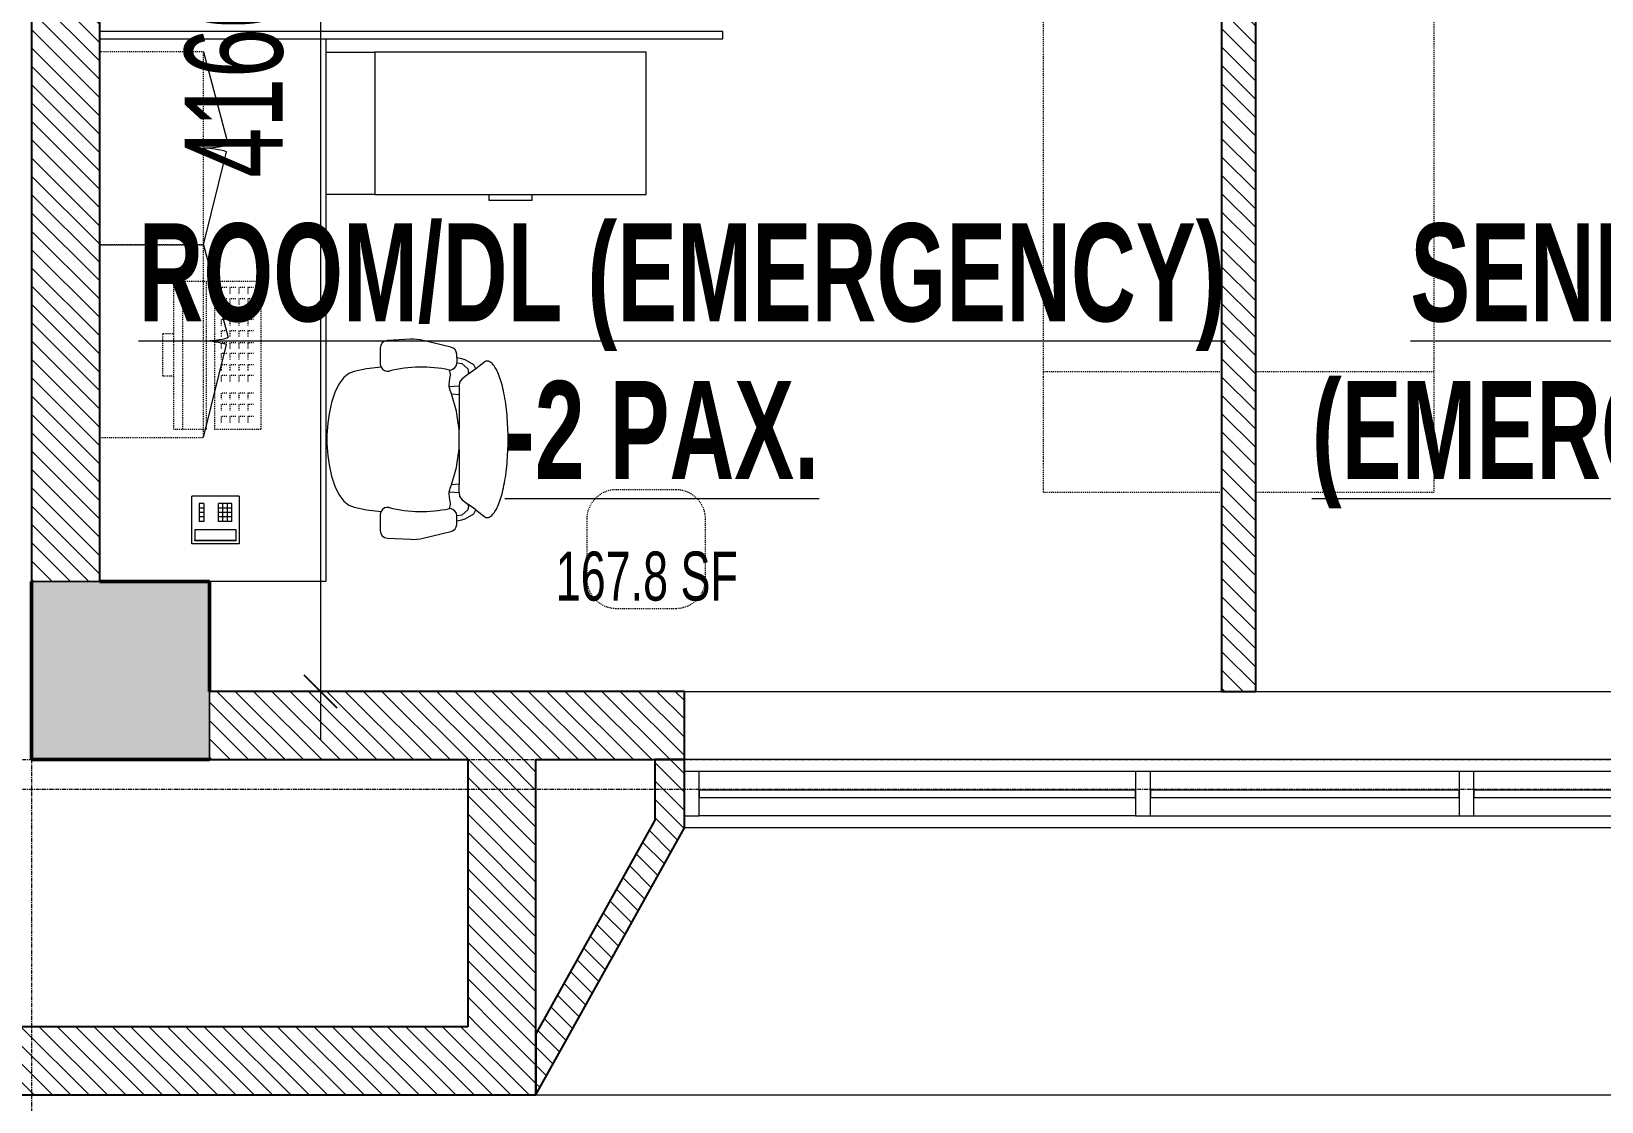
# Model space of a CAD drawing. Header units: millimetres. Extents: x -25222 to 91371, y -63339 to 20835.
# Drawn here: x -18265 to -12975, y -58541 to -54935 of the extents above; entities that cross this region are included whole.
import ezdxf

# ---------------------------------------------------------------- set-up
doc = ezdxf.new("R2010")
doc.units = ezdxf.units.MM
for name, pattern in [('Dash', [6.35, 3.175, -3.175]), ('Dash_2_', [6.35, 3.175, -3.175]), ('Grid Line', [22.225, 12.7, -3.175, 3.175, -3.175])]:
    doc.linetypes.add(name, pattern=pattern)
for name, color, linetype, lineweight in [('A-ANNO-DIMS', 211, 'Continuous', 9), ('A-ANNO-DIMS-110', 211, 'Continuous', 9), ('A-AREA-IDEN', 2, 'Continuous', 9), ('A-GLAZ-CURT', 52, 'Continuous', 5), ('A-GLAZ-CWMG', 51, 'Continuous', 5), ('A-WALL', 113, 'Continuous', 5), ('A-WALL-PATT', 111, 'Continuous', 25), ('E-COMM', 2, 'Continuous', 5), ('I-FURN', 30, 'Continuous', 5), ('Q-CASE', 31, 'Continuous', 5), ('Q-CASE-HDLN', 31, 'Dash_2_', 5), ('Q-SPCQ', 91, 'Continuous', 5), ('S-COLS', 52, 'Continuous', 5), ('S-GRID', 1, 'Continuous', 9)]:
    doc.layers.add(name, color=color, linetype=linetype, lineweight=lineweight)
doc.styles.add('Swis721 Cn BT_3', font='swissc.ttf', dxfattribs={"width": 0.8, "height": 165})
doc.styles.add('Swis721 Cn BT_9', font='swissc.ttf', dxfattribs={"width": 0.8, "height": 330})
doc.styles.add('Swis721 Cn BT_B', font='swisscb.ttf', dxfattribs={"width": 0.8, "height": 330})
doc.dimstyles.new('Diagonal_-3_mm_Swiss', dxfattribs={"dimscale": 304.8, "dimtxt": 333.106598, "dimasz": 0.360892, "dimexe": 0.360892, "dimexo": 0.541339, "dimgap": 0.072178, "dimtad": 1, "dimdec": 0, "dimzin": 0, "dimdsep": 46, "dimtxsty": 'Swis721 Cn BT_9', "dimblk1": 'OBLIQUE', "dimblk2": 'OBLIQUE', "dimsah": 1, "dimcen": 0.09, "dimdle": 0.541339, "dimazin": 0, "dimtfac": 1, "dimtdec": 4, "dimtix": 1, "dimtmove": 0, "dimatfit": 3, "dimfxl": 1, "dimtvp": 1, "dimtolj": 1, "dimtzin": 0, "dimarcsym": 2})
pattern_1 = [(315, (14219.89, -54691.457), (30.869454, 30.869454), [])]

# ---------------------------------------------------------------- blocks, each defined once
blk = doc.blocks.new('COUCH_examination_mobile2 - MMBE-023-V32-4_ FOURTH FLOOR - GA PLAN')
at = {"layer": 'I-FURN', "color": 53, "linetype": 'Dash', "lineweight": 9}
for p, q in [((100, 540.3), (-500, 540.3)), ((100, 540.3), (100, 501.5)), ((100, 501.5), (100, 434.6)), ((100, 434.6), (100, 152.9)), ((-500, 134.4), (100, 134.4)), ((100, 152.9), (100, 134.4)), ((100, 135), (100, 90)), ((100, 90), (100, -1260)), ((100, -1260), (100, -1310)), ((-500, -1310), (100, -1310))]:
    blk.add_line(p, q, dxfattribs=at)
blk = doc.blocks.new('COUCH_examination_mobile2 - MMBE-023-373574-4_ FOURTH FLOOR - GA PLAN')
at = {"layer": 'I-FURN', "color": 53, "linetype": 'Dash', "lineweight": 9}
for p, q in [((100, 1310), (-500, 1310)), ((100, 1310), (100, 1260)), ((100, 1260), (100, -90)), ((100, -90), (100, -135)), ((100, -134.4), (-500, -134.4)), ((100, -134.4), (100, -152.9)), ((100, -152.9), (100, -434.6)), ((100, -434.6), (100, -501.5)), ((100, -501.5), (100, -540.3)), ((-500, -540.3), (100, -540.3))]:
    blk.add_line(p, q, dxfattribs=at)
blk = doc.blocks.new('CUPBOARD_wall_mount_double_door_adj_shelves - FIJO-146 _waterproof_-3240679-4_ FOURTH FLOOR - GA PLAN')
at = {"layer": 'Q-CASE', "color": 53, "lineweight": 9}
for p, q in [((-280.3, 350), (33.1, 432.8)), ((369.7, 350), (56.6, 427.4))]:
    blk.add_line(p, q, dxfattribs=at)
for centre, radius, start, end in [((-281.6, 350), 325.4, 360, 14.7356), ((370.7, 335.9), 327.2, 163.7618, 177.5361)]:
    blk.add_arc(centre, radius, start, end, dxfattribs=at)
at = {"layer": 'Q-CASE-HDLN', "color": 53, "linetype": 'Dash', "lineweight": 9}
for p, q in [((369.7, 350), (-280.3, 350)), ((-280.3, 350), (-280.3, 0)), ((369.7, 0), (369.7, 350)), ((-280.3, 0), (369.7, 0))]:
    blk.add_line(p, q, dxfattribs=at)
blk = doc.blocks.new('HermanMiller_Seating_AE11_Aeron_WorkChair - Std Tlt Adj Arms FabPds Size A-408849-4_ FOURTH FLOOR - GA PLAN')
at = {"layer": 'I-FURN', "color": 53, "lineweight": 9}
for p, q in [((-3.8, 333), (-96.8, 310.9)), ((117.2, 333), (39.3, 337)), ((-144.5, 268.2), (-174.6, 250.8)), ((-133.3, 271.4), (-144.5, 268.2)), ((-116.6, 274.8), (-133.3, 271.4)), ((-116.6, 274.8), (-117, 258.1)), ((-116.3, 286.7), (-116.6, 274.8)), ((141.3, 254.8), (141.3, 307.6)), ((-180.3, 238.1), (-210.6, 261.4)), ((-174.6, 250.8), (-180.3, 238.1)), ((-180.3, 238.1), (-154.1, 218)), ((-155.6, 225.4), (-154, 238.1)), ((-154.1, 218), (-155.6, 225.4)), ((-135.1, 203.5), (-154.1, 218)), ((-154, 238.1), (-133.3, 255.5)), ((-133.3, 255.5), (-117, 258.1)), ((-91.7, 233.4), (-95, 219.8)), ((-95, 219.8), (-95, 216.8)), ((-95, 216.8), (-92.1, 196)), ((187.1, 237.6), (138.4, 243)), ((229.2, 228.4), (187.1, 237.6)), ((247.2, 222.1), (229.2, 228.4)), ((264.4, 207.9), (247.2, 222.1)), ((-126.2, 193.1), (-135.1, 203.5)), ((-124.7, 179.7), (-126.2, 193.1)), ((-124.7, 179.7), (-124.6, 151.4)), ((-90.6, 176.6), (-124.7, 179.7)), ((-92.1, 196), (-90.6, 182.7)), ((-90.6, 182.7), (-90.6, 176.6)), ((280.2, 186.3), (264.4, 207.9)), ((294, 158.1), (280.2, 186.3)), ((-124.6, 151.4), (-98.7, 152.9)), ((-124.1, 32.9), (-124.6, 151.4)), ((-98.7, 152.9), (-115.8, 95)), ((305.3, 124.2), (294, 158.1)), ((313.7, 86), (305.3, 124.2)), ((-117.3, 86.1), (-124.1, 32.9)), ((-115.8, 95), (-117.3, 86.1)), ((317.7, 54.1), (313.7, 86)), ((-124.6, -151.4), (-124.1, -32.9)), ((-124.1, -32.9), (-117.3, -86.1)), ((-117.3, -86.1), (-115.8, -95)), ((-115.8, -95), (-98.7, -152.9)), ((305.3, -124.2), (313.7, -86)), ((313.7, -86), (317.7, -54.1)), ((-124.7, -179.7), (-124.6, -151.4)), ((-98.7, -152.9), (-124.6, -151.4)), ((280.2, -186.3), (294, -158.1)), ((294, -158.1), (305.3, -124.2)), ((-154.1, -218), (-135.1, -203.5)), ((-135.1, -203.5), (-126.2, -193.1)), ((-126.2, -193.1), (-124.7, -179.7)), ((-124.7, -179.7), (-90.6, -176.6)), ((-92.1, -196), (-95, -216.8)), ((-90.6, -182.7), (-92.1, -196)), ((-90.6, -176.6), (-90.6, -182.7)), ((247.2, -222.1), (264.4, -207.9)), ((264.4, -207.9), (280.2, -186.3)), ((-210.6, -261.4), (-180.3, -238.1)), ((-180.3, -238.1), (-154.1, -218)), ((-180.3, -238.1), (-174.6, -250.8)), ((-174.6, -250.8), (-144.5, -268.2)), ((-155.6, -225.4), (-154.1, -218)), ((-154, -238.1), (-155.6, -225.4)), ((-133.3, -255.5), (-154, -238.1)), ((-117, -258.1), (-133.3, -255.5)), ((-116.6, -274.8), (-117, -258.1)), ((-95, -216.8), (-95, -219.8)), ((-95, -219.8), (-91.7, -233.4)), ((138.4, -243), (187.1, -237.6)), ((141.3, -307.6), (141.3, -254.8)), ((187.1, -237.6), (229.2, -228.4)), ((229.2, -228.4), (247.2, -222.1)), ((-144.5, -268.2), (-133.3, -271.4)), ((-133.3, -271.4), (-116.6, -274.8)), ((-116.6, -274.8), (-116.3, -286.7)), ((-96.8, -310.9), (-3.8, -333)), ((39.3, -337), (117.2, -333))]:
    blk.add_line(p, q, dxfattribs=at)
for centre, radius, start, end in [((31.5, 184.8), 152.4, 87.0643, 103.3925), ((115.9, 307.6), 25.4, 0, 87.0643), ((-90.9, 286.2), 25.4, 103.3925, 178.698), ((-217.6, 252.3), 11.4, 52.4809, 89.3775), ((-91.6, 258.8), 25.4, 181.636, 262.725), ((-91.6, 258.8), 25.4, 262.725, 269.798), ((2.2, -197.8), 441.3, 75.7341, 102.2737), ((116.8, 252.9), 23.8, 255.7341, 335.4422), ((115.9, 254.8), 25.4, 332.4862, 360), ((456.9, -25.1), 583.5, 159.7776, 162.2357), ((-110.7, 0), 431.8, 352.8004, 7.1996), ((698.9, 0), 823.7, 177.709, 182.291), ((456.9, 25.1), 583.5, 197.7643, 200.2224), ((-217.6, -252.3), 11.4, 270.6225, 307.5191), ((-91.6, -258.8), 25.4, 97.275, 178.364), ((-91.6, -258.8), 25.4, 90.202, 97.275), ((2.2, 197.8), 441.3, 257.7263, 284.2659), ((116.8, -252.9), 23.8, 24.5578, 104.2659), ((115.9, -254.8), 25.4, 360, 27.5138), ((-90.9, -286.2), 25.4, 181.302, 256.6075), ((115.9, -307.6), 25.4, 272.9357, 360), ((31.5, -184.8), 152.4, 256.6075, 272.9357)]:
    blk.add_arc(centre, radius, start, end, dxfattribs=at)
blk.add_open_spline([(-217.5, 263.8), (-221.3, 263.8), (-228.7, 261.6), (-239.8, 251.9), (-250.3, 236), (-259.9, 214.3), (-268.5, 187.3), (-275.9, 155.7), (-281.8, 120.2), (-287.6, 69), (-290, 13.8), (-288.8, -41.4), (-285.3, -95.3), (-276.6, -157.6), (-260.4, -216.9), (-243.5, -248.7), (-228.7, -261.6), (-221.3, -263.8), (-217.5, -263.8)], degree=3, knots=[0, 0, 0, 0, 0.05, 0.1, 0.15, 0.2, 0.25, 0.3, 0.35, 0.4, 0.5, 0.55, 0.6, 0.7, 0.8, 0.9, 0.95, 1, 1, 1, 1], dxfattribs=at)
blk = doc.blocks.new('COMPUTER_desktop - ITNE-007-373771-4_ FOURTH FLOOR - GA PLAN')
at = {"layer": 'Q-SPCQ', "color": 53, "linetype": 'Dash', "lineweight": 9}
for p, q in [((-500, 155), (0, 155)), ((-500, 0), (-500, 155)), ((-478, 131), (-478, 111)), ((-478, 111), (-458, 111)), ((-440.8, 131), (-440.8, 111)), ((-440.8, 111), (-420.8, 111)), ((-406.5, 131), (-406.5, 111)), ((-406.5, 111), (-386.5, 111)), ((-370.5, 131), (-370.5, 111)), ((-370.5, 111), (-350.5, 111)), ((-332.1, 131), (-332.1, 111)), ((-332.1, 111), (-312.1, 111)), ((-292.3, 131), (-292.3, 111)), ((-292.3, 111), (-272.3, 111)), ((-255.8, 131), (-255.8, 111)), ((-255.8, 111), (-235.8, 111)), ((-217.3, 131), (-217.3, 111)), ((-217.3, 111), (-197.3, 111)), ((-181.4, 131), (-181.4, 111)), ((-181.4, 111), (-161.4, 111)), ((-122.2, 131), (-122.2, 111)), ((-122.2, 111), (-102.2, 111)), ((-84.2, 131), (-84.2, 111)), ((-84.2, 111), (-64.2, 111)), ((-43.2, 131), (-43.2, 111)), ((-43.2, 111), (-23.2, 111)), ((0, 155), (0, 0)), ((-478, 101), (-478, 81)), ((-478, 81), (-458, 81)), ((-478, 71), (-478, 51)), ((-440.8, 101), (-440.8, 81)), ((-440.8, 81), (-420.8, 81)), ((-440.8, 71), (-440.8, 51)), ((-406.5, 101), (-406.5, 81)), ((-406.5, 81), (-386.5, 81)), ((-406.5, 71), (-406.5, 51)), ((-370.5, 101), (-370.5, 81)), ((-370.5, 81), (-350.5, 81)), ((-370.5, 71), (-370.5, 51)), ((-332.1, 101), (-332.1, 81)), ((-332.1, 81), (-312.1, 81)), ((-332.1, 71), (-332.1, 51)), ((-292.3, 101), (-292.3, 81)), ((-292.3, 81), (-272.3, 81)), ((-292.3, 71), (-292.3, 51)), ((-255.8, 101), (-255.8, 81)), ((-255.8, 81), (-235.8, 81)), ((-255.8, 71), (-255.8, 51)), ((-217.3, 101), (-217.3, 81)), ((-217.3, 81), (-197.3, 81)), ((-217.3, 71), (-217.3, 51)), ((-181.4, 101), (-181.4, 81)), ((-181.4, 81), (-161.4, 81)), ((-181.4, 71), (-181.4, 51)), ((-122.2, 101), (-122.2, 81)), ((-122.2, 81), (-102.2, 81)), ((-122.2, 71), (-122.2, 51)), ((-84.2, 101), (-84.2, 81)), ((-84.2, 81), (-64.2, 81)), ((-84.2, 71), (-84.2, 51)), ((-43.2, 101), (-43.2, 81)), ((-43.2, 81), (-23.2, 81)), ((-43.2, 71), (-43.2, 51)), ((0, 0), (-500, 0)), ((-478, 51), (-458, 51)), ((-478, 41), (-478, 21)), ((-478, 21), (-458, 21)), ((-440.8, 51), (-420.8, 51)), ((-440.8, 41), (-440.8, 21)), ((-440.8, 21), (-420.8, 21)), ((-406.5, 51), (-386.5, 51)), ((-406.5, 41), (-406.5, 21)), ((-406.5, 21), (-386.5, 21)), ((-370.5, 51), (-350.5, 51)), ((-370.5, 41), (-370.5, 21)), ((-370.5, 21), (-350.5, 21)), ((-332.1, 51), (-312.1, 51)), ((-332.1, 41), (-332.1, 21)), ((-332.1, 21), (-312.1, 21)), ((-292.3, 51), (-272.3, 51)), ((-292.3, 41), (-292.3, 21)), ((-292.3, 21), (-272.3, 21)), ((-255.8, 51), (-235.8, 51)), ((-255.8, 41), (-255.8, 21)), ((-255.8, 21), (-235.8, 21)), ((-217.3, 51), (-197.3, 51)), ((-217.3, 41), (-217.3, 21)), ((-217.3, 21), (-197.3, 21)), ((-181.4, 51), (-161.4, 51)), ((-181.4, 41), (-181.4, 21)), ((-181.4, 21), (-161.4, 21)), ((-122.2, 51), (-102.2, 51)), ((-122.2, 41), (-122.2, 21)), ((-122.2, 21), (-102.2, 21)), ((-84.2, 51), (-64.2, 51)), ((-84.2, 41), (-84.2, 21)), ((-84.2, 21), (-64.2, 21)), ((-43.2, 51), (-23.2, 51)), ((-43.2, 41), (-43.2, 21)), ((-43.2, 21), (-23.2, 21)), ((0, 0), (-500, 0)), ((-500, -138), (-500, -29)), ((-500, -29), (0, -29)), ((0, -29), (0, -138)), ((-500, -109), (0, -109)), ((0, -138), (-500, -138)), ((-323.1, -175), (-323.1, -138)), ((-179.5, -138), (-179.5, -175)), ((-179.5, -175), (-323.1, -175))]:
    blk.add_line(p, q, dxfattribs=at)
blk = doc.blocks.new('TELEPHONE_handset2 - ITNE-049-356145-4_ FOURTH FLOOR - GA PLAN')
at = {"layer": 'E-COMM', "color": 53, "lineweight": 9}
for p, q in [((-80, -80), (-80, 80)), ((-80, 80), (80, 80)), ((-70, 70), (70, 70)), ((-70, 70), (-70, 68.1)), ((70, 68.1), (-70, 68.1)), ((-70, 68.1), (-70, 33.2)), ((70, 70), (70, 68.1)), ((70, 33.2), (70, 68.1)), ((80, 80), (80, -80)), ((-70, 33.2), (70, 33.2)), ((-55, 4.7), (-10, 4.7)), ((-55, 4.7), (-55, -55.1)), ((-40, 4.7), (-40, -55.1)), ((-25, 4.7), (-25, -55.1)), ((-10, 4.7), (-10, -55.1)), ((40, 4.7), (55, 4.7)), ((40, -55.1), (40, 4.7)), ((55, -55.1), (55, 4.7)), ((-55, -10.2), (-10, -10.2)), ((-55, -25.2), (-10, -25.2)), ((-55, -40.1), (-10, -40.1)), ((40, -10.2), (55, -10.2)), ((40, -25.2), (55, -25.2)), ((40, -40.1), (55, -40.1)), ((-80, -80), (80, -80)), ((-55, -55.1), (-10, -55.1)), ((40, -55.1), (55, -55.1))]:
    blk.add_line(p, q, dxfattribs=at)
blk = doc.blocks.new('STOOL_adj_mobile - FQBS-052-373576-4_ FOURTH FLOOR - GA PLAN')
at = {"layer": 'I-FURN', "color": 53, "linetype": 'Dash', "lineweight": 9}
for p, q in [((-150, -90), (-350, -90)), ((-450, -190), (-450, -390)), ((-50, -390), (-50, -190)), ((-350, -490), (-150, -490))]:
    blk.add_line(p, q, dxfattribs=at)
for centre, start, end in [((-350, -190), 90, 180), ((-150, -190), 360, 90), ((-350, -390), 180, 270), ((-150, -390), 270, 0)]:
    blk.add_arc(centre, 100, start, end, dxfattribs=at)
blk = doc.blocks.new('Steelcase_Studio_HeightAdjustableDesk_SlimLeg - 72W-V91-4_ FOURTH FLOOR - GA PLAN')
at = {"layer": 'I-FURN', "color": 53, "lineweight": 9}
for p, q in [((0, 0), (0, 392)), ((1828.8, 0), (0, 0))]:
    blk.add_line(p, q, dxfattribs=at)
blk = doc.blocks.new('Steelcase - Currency Enhanced - Lateral File - 1H - 18_875D x 36W-V34-4_ FOURTH FLOOR - GA PLAN')
at = {"layer": 'I-FURN', "color": 53, "lineweight": 9}
for p, q in [((0, 479.4), (164.6, 479.4)), ((0, 0), (0, 479.4)), ((164.6, 0), (0, 0))]:
    blk.add_line(p, q, dxfattribs=at)
blk = doc.blocks.new('Steelcase - Currency Enhanced - Lateral File - 1H - 18_875D x 36W-V35-4_ FOURTH FLOOR - GA PLAN')
at = {"layer": 'I-FURN', "color": 53, "lineweight": 9}
for p, q in [((914.4, 0), (0, 0)), ((0, 0), (0, -479.4)), ((914.4, -479.4), (914.4, 0)), ((0, -479.4), (914.4, -479.4)), ((384.2, -479.4), (384.2, -498.6)), ((384.2, -498.6), (530.2, -498.6)), ((530.2, -498.6), (530.2, -479.4))]:
    blk.add_line(p, q, dxfattribs=at)
blk = doc.blocks.new('System Panel - Glazed-2780856-4_ FOURTH FLOOR - GA PLAN')
at = {"layer": 'A-GLAZ-CURT', "color": 10, "lineweight": 9}
for p, q in [((1050, 44.45), (-1050, 44.45)), ((-1050, 44.45), (-1050, 19.05)), ((-1050, 19.05), (1050, 19.05)), ((1050, 19.05), (1050, 44.45))]:
    blk.add_line(p, q, dxfattribs=at)
blk = doc.blocks.new('MM-HOSPITAL A_B BLOCK 2022_05_19_Interiors_rvt-1-4_ FOURTH FLOOR - GA PLAN')
at = {"color": 53, "lineweight": 9}
for name, p, rotation in [('COUCH_examination_mobile2 - MMBE-023-V32-4_ FOURTH FLOOR - GA PLAN', (-14754.9, -55947), 180), ('Steelcase_Studio_HeightAdjustableDesk_SlimLeg - 72W-V91-4_ FOURTH FLOOR - GA PLAN', (-17272.9, -56788.7), 89.9999999999995), ('CUPBOARD_wall_mount_double_door_adj_shelves - FIJO-146 _waterproof_-3240679-4_ FOURTH FLOOR - GA PLAN', (-18034.9, -55283.6), 270), ('Steelcase - Currency Enhanced - Lateral File - 1H - 18_875D x 36W-V34-4_ FOURTH FLOOR - GA PLAN', (-17108.3, -55004.9), 180), ('CUPBOARD_wall_mount_double_door_adj_shelves - FIJO-146 _waterproof_-3240679-4_ FOURTH FLOOR - GA PLAN', (-18034.9, -55933.6), 270), ('COMPUTER_desktop - ITNE-007-373771-4_ FOURTH FLOOR - GA PLAN', (-17647.1, -56276.1), 269.9999999999987), ('HermanMiller_Seating_AE11_Aeron_WorkChair - Std Tlt Adj Arms FabPds Size A-408849-4_ FOURTH FLOOR - GA PLAN', (-16948.4, -56309.3), 180), ('TELEPHONE_handset2 - ITNE-049-356145-4_ FOURTH FLOOR - GA PLAN', (-17644.5, -56581.2), 180)]:
    blk.add_blockref(name, p, dxfattribs=dict(at, rotation=rotation))
for name, p in [('COUCH_examination_mobile2 - MMBE-023-373574-4_ FOURTH FLOOR - GA PLAN', (-13639.9, -55947)), ('System Panel - Glazed-2780856-4_ FOURTH FLOOR - GA PLAN', (-16984.9, -54979)), ('Steelcase - Currency Enhanced - Lateral File - 1H - 18_875D x 36W-V35-4_ FOURTH FLOOR - GA PLAN', (-17108.3, -55004.9)), ('STOOL_adj_mobile - FQBS-052-373576-4_ FOURTH FLOOR - GA PLAN', (-15943.9, -56389))]:
    blk.add_blockref(name, p, dxfattribs=at)
blk = doc.blocks.new('System Panel - Glazed-11369294-4_ FOURTH FLOOR - GA PLAN')
at = {"layer": 'A-GLAZ-CURT'}
for p, q in [((735, 12.5), (-735, 12.5)), ((-735, 12.5), (-735, -12.5)), ((735, -12.5), (735, 12.5)), ((-735, -12.5), (735, -12.5))]:
    blk.add_line(p, q, dxfattribs=at)
blk = doc.blocks.new('Rectangular Mullion - 50 x 150mm-11368970-4_ FOURTH FLOOR - GA PLAN')
at = {"layer": 'A-GLAZ-CWMG'}
for p, q in [((-14544.9, -57428.7), (-16014.9, -57428.7)), ((-14544.9, -57578.7), (-16014.9, -57578.7))]:
    blk.add_line(p, q, dxfattribs=at)
blk = doc.blocks.new('System Panel - Glazed-11328794-4_ FOURTH FLOOR - GA PLAN')
at = {"layer": 'A-GLAZ-CURT'}
for p, q in [((520, 12.5), (-520, 12.5)), ((-520, 12.5), (-520, -12.5)), ((520, -12.5), (520, 12.5)), ((-520, -12.5), (520, -12.5))]:
    blk.add_line(p, q, dxfattribs=at)
blk = doc.blocks.new('Rectangular Mullion - 50 x 150mm-9824124-4_ FOURTH FLOOR - GA PLAN')
at = {"layer": 'A-GLAZ-CWMG'}
for p, q in [((7707.6, 14801.3), (8747.6, 14801.3)), ((7707.6, 14651.3), (8747.6, 14651.3))]:
    blk.add_line(p, q, dxfattribs=at)
blk = doc.blocks.new('Rectangular Mullion - 50 x 150mm-11328792-4_ FOURTH FLOOR - GA PLAN')
at = {"layer": 'A-GLAZ-CWMG'}
for p, q in [((-25, 75), (25, 75)), ((-25, -75), (-25, 75)), ((25, 75), (25, -75)), ((25, -75), (-25, -75))]:
    blk.add_line(p, q, dxfattribs=at)
blk = doc.blocks.new('Rectangular Mullion - 50 x 150mm-11328798-4_ FOURTH FLOOR - GA PLAN')
at = {"layer": 'A-GLAZ-CWMG'}
for p, q in [((0, 75), (-50, 75)), ((-50, 75), (-50, -75)), ((0, -75), (0, 75)), ((-50, -75), (0, -75))]:
    blk.add_line(p, q, dxfattribs=at)
blk = doc.blocks.new('Walls 6 - Walls 4-13981514-4_ FOURTH FLOOR - GA PLAN')
at = {"layer": 'A-WALL-PATT', "lineweight": 5}
h = blk.add_hatch(dxfattribs=at)
h.set_pattern_fill('FP_4', color=9, style=0, pattern_type=2)
h.set_pattern_definition([(45, (54691.457, 14219.89), (-30.869454, 30.869454), [])])
h.paths.add_polyline_path([(58518.7, -16564.9), (57618.7, -16064.9), (57388.7, -16064.9), (57388.7, -16164.9), (57592.8, -16164.9), (58312.8, -16564.9)], flags=0)
h.paths.add_polyline_path([(58518.7, 13205.1), (58312.8, 13205.1), (57592.8, 12805.1), (57388.7, 12805.1), (57388.7, 12705.1), (57618.7, 12705.1), (58518.7, 13205.1)], flags=0)
at = {"layer": 'A-WALL'}
for p, q in [((58518.7, -16564.9), (58518.7, 13205.1)), ((57618.7, 12705.1), (57618.7, -16064.9))]:
    blk.add_line(p, q, dxfattribs=at)
at = {"layer": 'A-WALL', "lineweight": 25}
for p, q in [((57618.7, -16064.9), (57388.7, -16064.9)), ((57388.7, -16064.9), (57388.7, -16164.9)), ((58518.7, -16564.9), (57618.7, -16064.9)), ((57388.7, -16164.9), (57592.8, -16164.9)), ((57592.8, -16164.9), (58312.8, -16564.9)), ((58312.8, -16564.9), (58518.7, -16564.9))]:
    blk.add_line(p, q, dxfattribs=at)
blk = doc.blocks.new('DIMBLOCK129-4_ FOURTH FLOOR - GA PLAN')
at = {"layer": 'A-ANNO-DIMS-110', "transparency": 16777216}
for p, q in [((-17291, -52833.7), (-17291, -57323.7)), ((-17378.2, -52998.7), (-17181, -52998.7)), ((-17291, -52998.7), (-17378.2, -52998.7)), ((-17378.2, -57158.7), (-17181, -57158.7)), ((-17291, -57158.7), (-17378.2, -57158.7))]:
    blk.add_line(p, q, dxfattribs=at)
at = {"layer": 'A-ANNO-DIMS-110', "lineweight": 25, "transparency": 16777216}
for p, q in [((-17291, -52998.7), (-17346, -52943.7)), ((-17291, -52998.7), (-17236, -53053.7)), ((-17291, -57158.7), (-17346, -57103.7)), ((-17291, -57158.7), (-17236, -57213.7))]:
    blk.add_line(p, q, dxfattribs=at)
at = {"layer": 'A-ANNO-DIMS-110', "color": 0, "transparency": 16777216, "insert": (-17748.7, -55427.7), "char_height": 330, "width": 837.525, "attachment_point": 1, "rotation": 90, "line_spacing_factor": 0.961347, "style": 'Swis721 Cn BT_9'}
blk.add_mtext('4160', dxfattribs=at)
blk = doc.blocks.new('_Oblique')
at = {"color": 0, "linetype": 'ByBlock', "lineweight": -2}
blk.add_line((-0.5, -0.5), (0.5, 0.5), dxfattribs=at)

msp = doc.modelspace()

# ---------------------------------------------------------------- hatches: boundary and pattern name
at = {"layer": 'A-WALL-PATT', "lineweight": 5}
h = msp.add_hatch(dxfattribs=at)
h.set_pattern_fill('FP_1', color=9, style=0, pattern_type=2)
h.set_pattern_definition(pattern_1)
h.paths.add_polyline_path([(-14165.5, -57158.7), (-14139.9, -57158.7), (-14139.9, -52998.7), (-14254.9, -52998.7), (-14254.9, -57158.7)], flags=0)
h = msp.add_hatch(dxfattribs=at)
h.set_pattern_fill('FP_1', color=9, style=0, pattern_type=2)
h.set_pattern_definition(pattern_1)
h.paths.add_polyline_path([(-18034.9, -56788.7), (-18034.9, -53958.7), (-18264.9, -53958.7), (-18264.9, -56788.7)], flags=0)
h = msp.add_hatch(dxfattribs=at)
h.set_pattern_fill('FP_1', color=9, style=0, pattern_type=2)
h.set_pattern_definition(pattern_1)
h.paths.add_polyline_path([(-16564.9, -57388.7), (-16564.9, -57388.7), (-16064.9, -57388.7), (-16064.9, -57158.7), (-17664.9, -57158.7), (-17664.9, -57388.7), (-16794.9, -57388.7)], flags=0)
h = msp.add_hatch(dxfattribs=at)
h.set_pattern_fill('FP_1', color=9, style=0, pattern_type=2)
h.set_pattern_definition(pattern_1)
h.paths.add_polyline_path([(-16794.9, -58288.7), (-16564.9, -58288.7), (-16564.9, -57388.7), (-16794.9, -57388.7), (-16794.9, -58078.1)], flags=0)
h = msp.add_hatch(dxfattribs=at)
h.set_pattern_fill('FP_1', color=9, style=0, pattern_type=2)
h.set_pattern_definition(pattern_1)
h.paths.add_polyline_path([(55616.6, -58518.7), (62381.1, -58518.7), (62381.1, -58288.7), (43795.1, -58288.7), (43795.1, -58518.7), (48271.1, -58518.7)], flags=0)
h.paths.add_polyline_path([(-18494.9, -58518.7), (-16564.9, -58518.7), (-16564.9, -58288.7), (-19394.9, -58288.7), (-19394.9, -58518.7), (-19164.9, -58518.7)], flags=0)
h.paths.add_polyline_path([(18889.2, -58518.7), (18925, -58518.7), (18925, -58288.7), (13205.1, -58288.7), (13205.1, -58518.7)], flags=0)
at = {"layer": 'S-COLS'}
msp.add_hatch(color=8, dxfattribs=at).paths.add_polyline_path([(-18034.9, -57388.7), (-17664.9, -57388.7), (-17664.9, -56788.7), (-18264.9, -56788.7), (-18264.9, -57388.7)], flags=0)

# ---------------------------------------------------------------- linework, layer by layer
at = {"layer": 'A-WALL', "lineweight": 25}
for p, q in [((-14254.9, -52998.7), (-14254.9, -57158.7)), ((-14139.9, -57158.7), (-14139.9, -52998.7)), ((-18034.9, -56788.7), (-18034.9, -53958.7)), ((-18264.9, -54688.7), (-18264.9, -56788.7)), ((-16064.9, -57158.7), (-17664.9, -57158.7)), ((-16064.9, -57388.7), (-16064.9, -57158.7)), ((-14254.9, -57158.7), (-14139.9, -57158.7)), ((-17664.9, -57388.7), (-16794.9, -57388.7)), ((-16794.9, -57388.7), (-16794.9, -58288.7)), ((-16564.9, -57388.7), (-16064.9, -57388.7)), ((-16564.9, -58518.7), (-16564.9, -57388.7)), ((-16794.9, -58288.7), (-19164.9, -58288.7)), ((-19394.9, -58518.7), (-16564.9, -58518.7))]:
    msp.add_line(p, q, dxfattribs=at)
at = {"layer": 'A-WALL'}
for p, q in [((-18264.9, -56788.7), (-18034.9, -56788.7)), ((-17664.9, -57158.7), (-17664.9, -57388.7)), ((-16064.9, -57158.7), (-14254.9, -57158.7)), ((-14139.9, -57158.7), (-10634.9, -57158.7)), ((-10634.9, -57388.7), (-16064.9, -57388.7))]:
    msp.add_line(p, q, dxfattribs=at)
at = {"layer": 'S-COLS'}
for p, q in [((-18034.9, -56788.7), (-18264.9, -56788.7)), ((-17664.9, -57388.7), (-17664.9, -57158.7))]:
    msp.add_line(p, q, dxfattribs=at)
at = {"layer": 'S-COLS', "color": 250, "lineweight": 50}
for p, q in [((-18264.9, -56788.7), (-18264.9, -57388.7)), ((-17664.9, -56788.7), (-18034.9, -56788.7)), ((-17664.9, -57158.7), (-17664.9, -56788.7)), ((-18264.9, -57388.7), (-17664.9, -57388.7))]:
    msp.add_line(p, q, dxfattribs=at)
at = {"layer": 'S-GRID', "linetype": 'Grid Line'}
for p, q in [((-18264.9, 20089.7), (-18264.9, -62440.6)), ((-24562.2, -57388.7), (90711.2, -57388.7)), ((-24562.2, -57488.7), (90711.2, -57488.7))]:
    msp.add_line(p, q, dxfattribs=at)

# ---------------------------------------------------------------- block references
at = {"lineweight": 5}
msp.add_blockref('MM-HOSPITAL A_B BLOCK 2022_05_19_Interiors_rvt-1-4_ FOURTH FLOOR - GA PLAN', (0, 0), dxfattribs=at)
at = {"layer": 'A-GLAZ-CURT'}
for name, p in [('System Panel - Glazed-11369294-4_ FOURTH FLOOR - GA PLAN', (-15279.9, -57503.7)), ('System Panel - Glazed-11328794-4_ FOURTH FLOOR - GA PLAN', (-13974.9, -57503.7)), ('System Panel - Glazed-11328794-4_ FOURTH FLOOR - GA PLAN', (-12884.9, -57503.7))]:
    msp.add_blockref(name, p, dxfattribs=at)
at = {"layer": 'A-GLAZ-CWMG', "rotation": 180}
for name, p in [('Rectangular Mullion - 50 x 150mm-11328798-4_ FOURTH FLOOR - GA PLAN', (-16064.9, -57503.7)), ('Rectangular Mullion - 50 x 150mm-9824124-4_ FOURTH FLOOR - GA PLAN', (-5747.3, -42777.5)), ('Rectangular Mullion - 50 x 150mm-9824124-4_ FOURTH FLOOR - GA PLAN', (-4657.3, -42777.5))]:
    msp.add_blockref(name, p, dxfattribs=at)
at = {"layer": 'A-GLAZ-CWMG'}
msp.add_blockref('Rectangular Mullion - 50 x 150mm-11368970-4_ FOURTH FLOOR - GA PLAN', (0, 0), dxfattribs=at)
at = {"layer": 'A-GLAZ-CWMG', "extrusion": (0, 0, -1), "rotation": 180}
for p in [(14519.9, -57503.7), (13429.9, -57503.7)]:
    msp.add_blockref('Rectangular Mullion - 50 x 150mm-11328792-4_ FOURTH FLOOR - GA PLAN', p, dxfattribs=at)
at = {"layer": 'A-WALL', "rotation": 270.0000000000001}
msp.add_blockref('Walls 6 - Walls 4-13981514-4_ FOURTH FLOOR - GA PLAN', (0, 0), dxfattribs=at)

# ---------------------------------------------------------------- texts
at = {"layer": 'A-AREA-IDEN', "attachment_point": 1}
for s, insert, char_height, width, style in [('\\LROOM/DL (EMERGENCY)', (-17903.8, -55581.6), 330, 4254.075, 'Swis721 Cn BT_B'), ('\\LSENIOR RESIDENT', (-13619.2, -55581.6), 330, 3146.463, 'Swis721 Cn BT_B'), ('\\L-2 PAX.', (-16669.8, -56112.8), 330, 1269.873, 'Swis721 Cn BT_B'), ('\\L(EMERGENCY) - 2 PAX.', (-13951, -56112.8), 330, 3950.716, 'Swis721 Cn BT_B'), ('167.8 SF', (-16498.4, -56687.7), 165, 698.43, 'Swis721 Cn BT_3')]:
    msp.add_mtext(s, dxfattribs=dict(at, insert=insert, char_height=char_height, width=width, style=style))

# ---------------------------------------------------------------- dimensions: what is measured, and where the dimension line sits
at = {"layer": 'A-ANNO-DIMS'}
dim = msp.add_linear_dim(base=(-17291, -57158.7), p1=(-17213.2, -52998.7), p2=(-17213.2, -57158.7), angle=90, dimstyle='Diagonal_-3_mm_Swiss', override={"dimpost": '<>', "dimfxl": 4160}, dxfattribs=at)
dim.commit()
dim.dimension.update_dxf_attribs({"geometry": 'DIMBLOCK129-4_ FOURTH FLOOR - GA PLAN', "text_midpoint": (-17482.4, -55078.7)})

doc.saveas('drawing.dxf')
